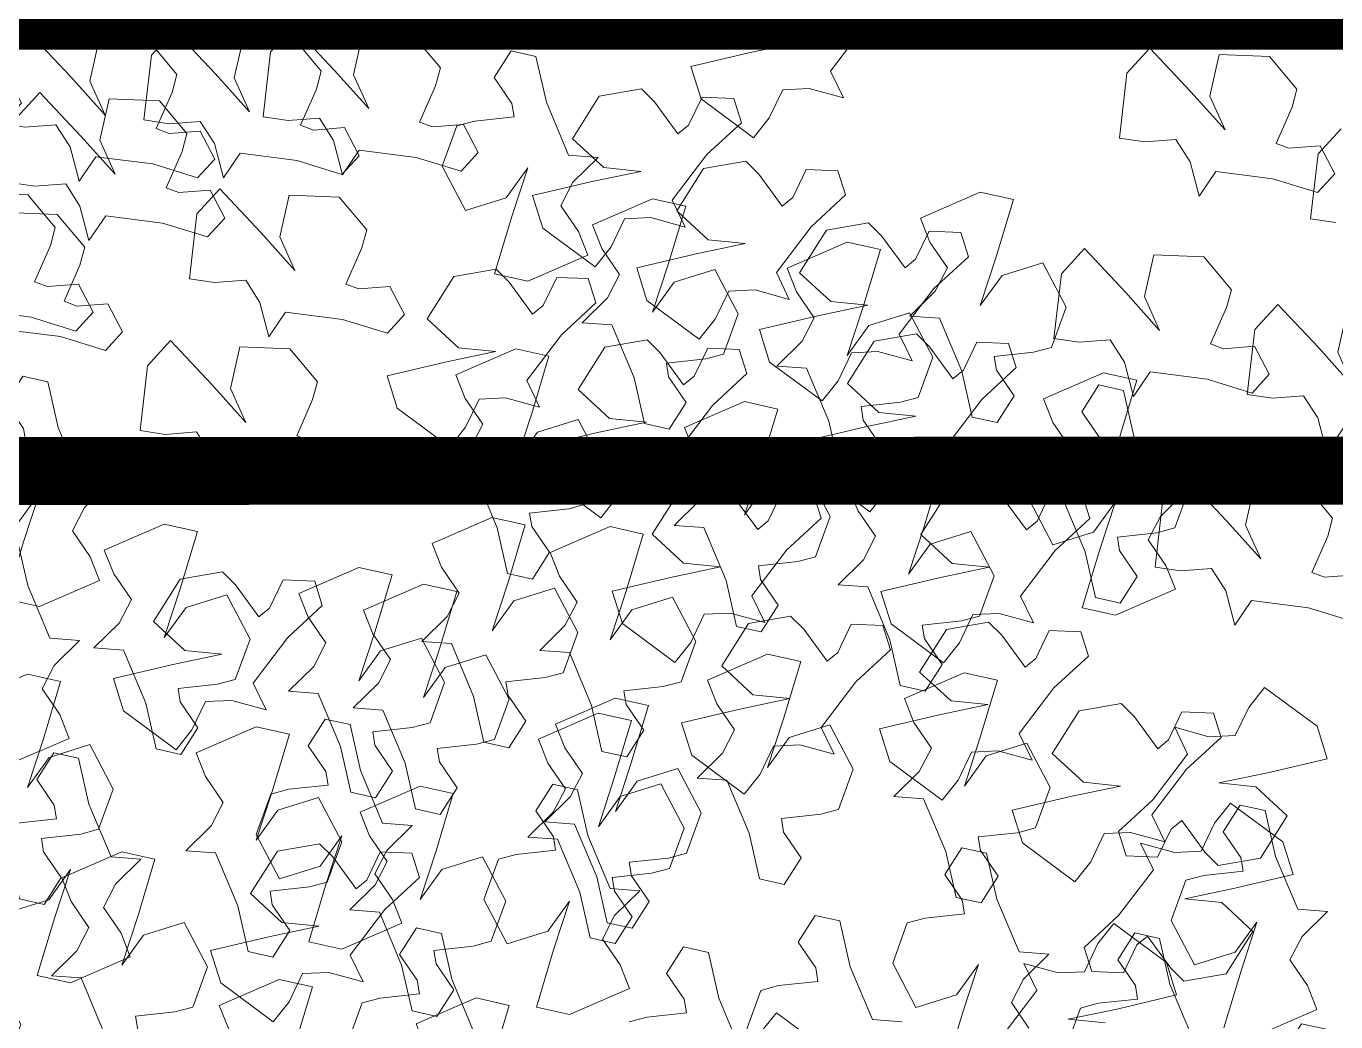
# Model space of a CAD drawing. Header units: metres. Extents: x 113 to 2416, y -346 to 476.
# Drawn here: x 214.303 to 214.882, y -197.714 to -197.274 of the extents above; entities that cross this region are included whole.
import ezdxf

# ---------------------------------------------------------------- set-up
doc = ezdxf.new("R2010")
doc.units = ezdxf.units.M
doc.linetypes.add('0', pattern=[0])
doc.layers.get('0').update_dxf_attribs({"color": 250, "linetype": '0', "lineweight": 20})
for name, color, linetype, lineweight in [('ARBOLES', 86, 'Continuous', 0), ('baños', 140, 'Continuous', 0), ('muros bajitos', 252, 'Continuous', 5)]:
    doc.layers.add(name, color=color, linetype=linetype, lineweight=lineweight)
doc.layers.add('REVESTIMIENTO EXTERIOR', color=7, linetype='Continuous', lineweight=5, true_color=0xffdebd)
doc.styles.get("Standard").update_dxf_attribs({"font": 'arial.ttf', "height": 0.1875})

# ---------------------------------------------------------------- blocks, each defined once
blk = doc.blocks.new('TREES')
at = {"layer": 'ARBOLES', "color": 252, "true_color": 0x8da178}
for p, q in [((0.06337, 0.1467), (0.06028, 0.14261)), ((0.07013, 0.14075), (0.06337, 0.1467)), ((0.07386, 0.14674), (0.07304, 0.14037)), ((0.0814, 0.14715), (0.07386, 0.14674)), ((0.08599, 0.14262), (0.0814, 0.14715)), ((0.06028, 0.14261), (0.06008, 0.13278)), ((0.08553, 0.13986), (0.08599, 0.14262)), ((0.07581, 0.13551), (0.07013, 0.14075)), ((0.07304, 0.14037), (0.07581, 0.13551)), ((0.08364, 0.13421), (0.08553, 0.13986)), ((0.04409, 0.13543), (0.04099, 0.13135)), ((0.05085, 0.12948), (0.04409, 0.13543)), ((0.05458, 0.13547), (0.05376, 0.12911)), ((0.06212, 0.13588), (0.05458, 0.13547)), ((0.06671, 0.13135), (0.06212, 0.13588)), ((0.08564, 0.13366), (0.08364, 0.13421)), ((0.09027, 0.13446), (0.08564, 0.13366)), ((0.09286, 0.13046), (0.09027, 0.13446)), ((0.06008, 0.13278), (0.06392, 0.13257)), ((0.06392, 0.13257), (0.06855, 0.13337)), ((0.06855, 0.13337), (0.07099, 0.13024)), ((0.06624, 0.12859), (0.06671, 0.13135)), ((0.07099, 0.13024), (0.07282, 0.12521)), ((0.09055, 0.1274), (0.09286, 0.13046)), ((0.05652, 0.12424), (0.05085, 0.12948)), ((0.05376, 0.12911), (0.05652, 0.12424)), ((0.06436, 0.12294), (0.06624, 0.12859)), ((0.07282, 0.12521), (0.07499, 0.12914)), ((0.07499, 0.12914), (0.08363, 0.12886)), ((0.08363, 0.12886), (0.09055, 0.1274)), ((-0.11306, 0.12498), (-0.10796, 0.12109)), ((-0.09726, 0.11716), (-0.0927, 0.1245)), ((-0.04966, 0.12511), (-0.05276, 0.12102)), ((-0.0429, 0.11916), (-0.04966, 0.12511)), ((-0.03917, 0.12515), (-0.04, 0.11878)), ((-0.03163, 0.12556), (-0.03917, 0.12515)), ((-0.02704, 0.12103), (-0.03163, 0.12556)), ((0.06636, 0.12239), (0.06436, 0.12294)), ((0.07098, 0.12319), (0.06636, 0.12239)), ((0.07358, 0.11919), (0.07098, 0.12319)), ((-0.10236, 0.12105), (-0.10974, 0.11876)), ((-0.10796, 0.12109), (-0.10236, 0.12105)), ((-0.05276, 0.12102), (-0.05296, 0.11119)), ((-0.02751, 0.11827), (-0.02704, 0.12103)), ((0.04079, 0.12152), (0.04463, 0.1213)), ((0.04463, 0.1213), (0.04926, 0.1221)), ((0.04926, 0.1221), (0.0517, 0.11897)), ((-0.10974, 0.11876), (-0.11827, 0.11588)), ((-0.03723, 0.11392), (-0.0429, 0.11916)), ((-0.04, 0.11878), (-0.03723, 0.11392)), ((0.04372, 0.11991), (0.03618, 0.11951)), ((0.04831, 0.11538), (0.04372, 0.11991)), ((0.0517, 0.11897), (0.05354, 0.11394)), ((0.07126, 0.11613), (0.07358, 0.11919)), ((-0.09494, 0.11332), (-0.09726, 0.11716)), ((-0.0294, 0.11262), (-0.02751, 0.11827)), ((0.05354, 0.11394), (0.0557, 0.11787)), ((0.0557, 0.11787), (0.06434, 0.11759)), ((0.06434, 0.11759), (0.07126, 0.11613)), ((-0.11827, 0.11588), (-0.11628, 0.11116)), ((-0.01986, 0.11572), (-0.02296, 0.11163)), ((0.04784, 0.11263), (0.04831, 0.11538)), ((-0.10577, 0.10929), (-0.10414, 0.11369)), ((-0.10414, 0.11369), (-0.10021, 0.11425)), ((-0.10021, 0.11425), (-0.09494, 0.11332)), ((-0.0274, 0.11207), (-0.0294, 0.11262)), ((-0.02277, 0.11287), (-0.0274, 0.11207)), ((-0.02017, 0.10887), (-0.02277, 0.11287)), ((0.04596, 0.10697), (0.04784, 0.11263)), ((-0.12535, 0.11184), (-0.13157, 0.11013)), ((-0.12319, 0.11006), (-0.12535, 0.11184)), ((-0.11614, 0.11146), (-0.11776, 0.10705)), ((-0.11628, 0.11116), (-0.10787, 0.10607)), ((-0.11138, 0.11171), (-0.11614, 0.11146)), ((-0.10989, 0.10817), (-0.11138, 0.11171)), ((-0.05296, 0.11119), (-0.04912, 0.11098)), ((-0.04912, 0.11098), (-0.04449, 0.11178)), ((-0.04449, 0.11178), (-0.04205, 0.10865)), ((-0.02296, 0.11163), (-0.02316, 0.1018)), ((-0.13157, 0.11013), (-0.13498, 0.10339)), ((-0.11924, 0.1056), (-0.12319, 0.11006)), ((-0.10787, 0.10607), (-0.10577, 0.10929)), ((-0.04205, 0.10865), (-0.04022, 0.10362)), ((-0.02249, 0.10581), (-0.02017, 0.10887)), ((-0.11776, 0.10705), (-0.11924, 0.1056)), ((-0.11462, 0.10291), (-0.10989, 0.10817)), ((-0.04022, 0.10362), (-0.03805, 0.10755)), ((-0.03805, 0.10755), (-0.02941, 0.10727)), ((-0.02941, 0.10727), (-0.02249, 0.10581)), ((0.04795, 0.10642), (0.04596, 0.10697)), ((0.05258, 0.10722), (0.04795, 0.10642)), ((0.05518, 0.10322), (0.05258, 0.10722)), ((-0.13498, 0.10339), (-0.12988, 0.0995)), ((-0.11918, 0.09557), (-0.11462, 0.10291)), ((0.05286, 0.10017), (0.05518, 0.10322)), ((-0.11491, 0.10075), (-0.11833, 0.09402)), ((-0.10869, 0.10246), (-0.11491, 0.10075)), ((-0.10654, 0.10068), (-0.10869, 0.10246)), ((-0.10259, 0.09622), (-0.10654, 0.10068)), ((-0.09949, 0.10209), (-0.10111, 0.09768)), ((-0.09473, 0.10233), (-0.09949, 0.10209)), ((-0.09324, 0.0988), (-0.09473, 0.10233)), ((-0.02316, 0.1018), (-0.01932, 0.10159)), ((0.0373, 0.1019), (0.04594, 0.10162)), ((0.04594, 0.10162), (0.05286, 0.10017)), ((-0.12428, 0.09946), (-0.13166, 0.09717)), ((-0.12988, 0.0995), (-0.12428, 0.09946)), ((-0.09796, 0.09354), (-0.09324, 0.0988)), ((-0.13166, 0.09717), (-0.14019, 0.09429)), ((-0.10111, 0.09768), (-0.10259, 0.09622)), ((-0.11686, 0.09173), (-0.11918, 0.09557)), ((-0.08941, 0.09494), (-0.09563, 0.09324)), ((-0.08726, 0.09316), (-0.08941, 0.09494)), ((-0.07545, 0.09481), (-0.08021, 0.09457)), ((-0.07396, 0.09128), (-0.07545, 0.09481)), ((-0.14019, 0.09429), (-0.1382, 0.08957)), ((-0.11833, 0.09402), (-0.11323, 0.09013)), ((-0.10253, 0.08619), (-0.09796, 0.09354)), ((-0.09563, 0.09324), (-0.09905, 0.0865)), ((-0.0833, 0.0887), (-0.08726, 0.09316)), ((-0.08021, 0.09457), (-0.08183, 0.09016)), ((-0.05666, 0.09413), (-0.05976, 0.09004)), ((-0.0499, 0.08818), (-0.05666, 0.09413)), ((-0.04617, 0.09417), (-0.04699, 0.0878)), ((-0.03863, 0.09457), (-0.04617, 0.09417)), ((-0.03404, 0.09004), (-0.03863, 0.09457)), ((0.01256, 0.09318), (0.00946, 0.08909)), ((0.01932, 0.08723), (0.01256, 0.09318)), ((0.02305, 0.09322), (0.02222, 0.08685)), ((0.03059, 0.09363), (0.02305, 0.09322)), ((0.03517, 0.08909), (0.03059, 0.09363)), ((-0.12768, 0.0877), (-0.12606, 0.0921)), ((-0.12606, 0.0921), (-0.12213, 0.09266)), ((-0.12213, 0.09266), (-0.11686, 0.09173)), ((-0.07868, 0.08602), (-0.07396, 0.09128)), ((0.04553, 0.09265), (0.04337, 0.0884)), ((0.04934, 0.09217), (0.04553, 0.09265)), ((0.05154, 0.08545), (0.04934, 0.09217)), ((-0.1382, 0.08957), (-0.12979, 0.08448)), ((-0.10763, 0.09009), (-0.11501, 0.08779)), ((-0.11323, 0.09013), (-0.10763, 0.09009)), ((-0.08183, 0.09016), (-0.0833, 0.0887)), ((-0.05976, 0.09004), (-0.05996, 0.08021)), ((-0.03451, 0.08729), (-0.03404, 0.09004)), ((-0.00885, 0.08893), (-0.01639, 0.08852)), ((-0.00426, 0.0844), (-0.00885, 0.08893)), ((0.00946, 0.08909), (0.00926, 0.07926)), ((0.03471, 0.08634), (0.03517, 0.08909)), ((-0.12979, 0.08448), (-0.12768, 0.0877)), ((-0.11501, 0.08779), (-0.12354, 0.08492)), ((-0.04423, 0.08293), (-0.0499, 0.08818)), ((-0.04699, 0.0878), (-0.04423, 0.08293)), ((-0.03639, 0.08163), (-0.03451, 0.08729)), ((-0.02688, 0.08848), (-0.02998, 0.0844)), ((-0.02012, 0.08253), (-0.02688, 0.08848)), ((-0.01639, 0.08852), (-0.01721, 0.08216)), ((0.02499, 0.08198), (0.01932, 0.08723)), ((0.02222, 0.08685), (0.02499, 0.08198)), ((0.04337, 0.0884), (0.04638, 0.08479)), ((-0.12354, 0.08492), (-0.12155, 0.08019)), ((-0.10021, 0.08235), (-0.10253, 0.08619)), ((-0.09905, 0.0865), (-0.09394, 0.08261)), ((-0.08324, 0.07867), (-0.07868, 0.08602)), ((0.03282, 0.08069), (0.03471, 0.08634)), ((0.05561, 0.07782), (0.05154, 0.08545)), ((-0.10941, 0.08273), (-0.10548, 0.08328)), ((-0.10548, 0.08328), (-0.10021, 0.08235)), ((-0.02998, 0.0844), (-0.03018, 0.07457)), ((-0.00472, 0.08164), (-0.00426, 0.0844)), ((0.04638, 0.08479), (0.0469, 0.08279)), ((-0.15083, 0.08104), (-0.15425, 0.07431)), ((-0.14461, 0.08275), (-0.15083, 0.08104)), ((-0.14246, 0.08097), (-0.14461, 0.08275)), ((-0.13851, 0.07651), (-0.14246, 0.08097)), ((-0.13541, 0.08237), (-0.13703, 0.07796)), ((-0.13065, 0.08262), (-0.13541, 0.08237)), ((-0.12916, 0.07909), (-0.13065, 0.08262)), ((-0.11103, 0.07832), (-0.10941, 0.08273)), ((-0.08835, 0.08257), (-0.09572, 0.08028)), ((-0.09394, 0.08261), (-0.08835, 0.08257)), ((-0.0344, 0.08108), (-0.03639, 0.08163)), ((-0.02977, 0.08188), (-0.0344, 0.08108)), ((-0.02717, 0.07788), (-0.02977, 0.08188)), ((-0.01445, 0.07729), (-0.02012, 0.08253)), ((-0.01721, 0.08216), (-0.01445, 0.07729)), ((-0.00661, 0.07599), (-0.00472, 0.08164)), ((0.03945, 0.08094), (0.03482, 0.08013)), ((0.04106, 0.08159), (0.03844, 0.08062)), ((0.04205, 0.07694), (0.03945, 0.08094)), ((0.0469, 0.08279), (0.04106, 0.08159)), ((-0.13388, 0.07382), (-0.12916, 0.07909)), ((-0.12155, 0.08019), (-0.11314, 0.0751)), ((-0.09572, 0.08028), (-0.10426, 0.0774)), ((-0.08066, 0.07898), (-0.08688, 0.07727)), ((-0.07851, 0.0772), (-0.08066, 0.07898)), ((-0.05996, 0.08021), (-0.05612, 0.08)), ((-0.05612, 0.08), (-0.05149, 0.0808)), ((-0.05149, 0.0808), (-0.04905, 0.07767)), ((0.00926, 0.07926), (0.0131, 0.07905)), ((0.0131, 0.07905), (0.01773, 0.07985)), ((0.01773, 0.07985), (0.02017, 0.07672)), ((0.03482, 0.08013), (0.03282, 0.08069)), ((0.03844, 0.08062), (0.03681, 0.07438)), ((-0.13703, 0.07796), (-0.13851, 0.07651)), ((-0.11314, 0.0751), (-0.11103, 0.07832)), ((-0.10426, 0.0774), (-0.10227, 0.07267)), ((-0.08688, 0.07727), (-0.0903, 0.07054)), ((-0.08093, 0.07484), (-0.08324, 0.07867)), ((-0.07456, 0.07274), (-0.07851, 0.0772)), ((-0.07146, 0.0786), (-0.07308, 0.07419)), ((-0.0667, 0.07885), (-0.07146, 0.0786)), ((-0.06521, 0.07532), (-0.0667, 0.07885)), ((-0.04905, 0.07767), (-0.04722, 0.07264)), ((-0.02949, 0.07483), (-0.02717, 0.07788)), ((0.0601, 0.07791), (0.05561, 0.07782)), ((0.05666, 0.07381), (0.0601, 0.07791)), ((0.11789, 0.07807), (0.10928, 0.07333)), ((0.12298, 0.07743), (0.11789, 0.07807)), ((0.12121, 0.0686), (0.12298, 0.07743)), ((-0.09175, 0.0708), (-0.09013, 0.07521)), ((-0.09013, 0.07521), (-0.0862, 0.07576)), ((-0.0862, 0.07576), (-0.08093, 0.07484)), ((-0.06993, 0.07005), (-0.06521, 0.07532)), ((-0.04722, 0.07264), (-0.04505, 0.07657)), ((-0.04505, 0.07657), (-0.03641, 0.07628)), ((-0.03641, 0.07628), (-0.02949, 0.07483)), ((-0.02634, 0.07435), (-0.02171, 0.07515)), ((-0.02171, 0.07515), (-0.01926, 0.07202)), ((-0.00461, 0.07544), (-0.00661, 0.07599)), ((0.00002, 0.07624), (-0.00461, 0.07544)), ((0.00261, 0.07224), (0.00002, 0.07624)), ((0.02017, 0.07672), (0.022, 0.07169)), ((0.022, 0.07169), (0.02417, 0.07562)), ((0.02417, 0.07562), (0.03281, 0.07534)), ((0.03281, 0.07534), (0.03973, 0.07388)), ((0.03973, 0.07388), (0.04205, 0.07694)), ((0.04686, 0.07052), (0.04969, 0.07535)), ((0.04969, 0.07535), (0.04799, 0.06782)), ((-0.15425, 0.07431), (-0.14915, 0.07041)), ((-0.13844, 0.06648), (-0.13388, 0.07382)), ((-0.12096, 0.07428), (-0.12718, 0.07257)), ((-0.11881, 0.0725), (-0.12096, 0.07428)), ((-0.11176, 0.0739), (-0.11338, 0.0695)), ((-0.107, 0.07415), (-0.11176, 0.0739)), ((-0.10551, 0.07062), (-0.107, 0.07415)), ((-0.07308, 0.07419), (-0.07456, 0.07274)), ((-0.0526, 0.07388), (-0.05477, 0.06963)), ((-0.0488, 0.0734), (-0.0526, 0.07388)), ((-0.0466, 0.06668), (-0.0488, 0.0734)), ((-0.03018, 0.07457), (-0.02634, 0.07435)), ((0.03681, 0.07438), (0.04093, 0.06805)), ((0.05517, 0.07013), (0.05666, 0.07381)), ((0.10928, 0.07333), (0.11102, 0.06989)), ((-0.12718, 0.07257), (-0.1306, 0.06584)), ((-0.11486, 0.06804), (-0.11881, 0.0725)), ((-0.10227, 0.07267), (-0.09385, 0.06758)), ((-0.01926, 0.07202), (-0.01743, 0.06699)), ((0.00029, 0.06918), (0.00261, 0.07224)), ((0.06883, 0.07244), (0.06021, 0.0677)), ((0.07391, 0.0718), (0.06883, 0.07244)), ((0.07214, 0.06297), (0.07391, 0.0718)), ((-0.14355, 0.07037), (-0.15093, 0.06808)), ((-0.14915, 0.07041), (-0.14355, 0.07037)), ((-0.11338, 0.0695), (-0.11486, 0.06804)), ((-0.11023, 0.06535), (-0.10551, 0.07062)), ((-0.09385, 0.06758), (-0.09175, 0.0708)), ((-0.0903, 0.07054), (-0.0852, 0.06664)), ((-0.07449, 0.06271), (-0.06993, 0.07005)), ((-0.05477, 0.06963), (-0.05176, 0.06602)), ((-0.01743, 0.06699), (-0.01527, 0.07092)), ((-0.01527, 0.07092), (-0.00663, 0.07064)), ((-0.00663, 0.07064), (0.00029, 0.06918)), ((0.04093, 0.06805), (0.04686, 0.07052)), ((0.05818, 0.06652), (0.05517, 0.07013)), ((0.11102, 0.06989), (0.11402, 0.06628)), ((-0.15093, 0.06808), (-0.15946, 0.0652)), ((0.00379, 0.06784), (0.00069, 0.06375)), ((0.01055, 0.06189), (0.00379, 0.06784)), ((0.01428, 0.06788), (0.01346, 0.06151)), ((0.02182, 0.06829), (0.01428, 0.06788)), ((0.02641, 0.06375), (0.02182, 0.06829)), ((0.04799, 0.06782), (0.04621, 0.05899)), ((0.06021, 0.0677), (0.06195, 0.06427)), ((0.09863, 0.06869), (0.09001, 0.06395)), ((0.10372, 0.06805), (0.09863, 0.06869)), ((0.10194, 0.05922), (0.10372, 0.06805)), ((0.1195, 0.06106), (0.12121, 0.0686)), ((0.12826, 0.06836), (0.12234, 0.06589)), ((0.13238, 0.06204), (0.12826, 0.06836)), ((-0.15946, 0.0652), (-0.15747, 0.06048)), ((-0.13613, 0.06264), (-0.13844, 0.06648)), ((-0.1306, 0.06584), (-0.1255, 0.06194)), ((-0.1148, 0.05801), (-0.11023, 0.06535)), ((-0.0796, 0.0666), (-0.08697, 0.06431)), ((-0.0852, 0.06664), (-0.0796, 0.0666)), ((-0.05176, 0.06602), (-0.05124, 0.06402)), ((-0.04252, 0.05906), (-0.0466, 0.06668)), ((0.05991, 0.06309), (0.05818, 0.06652)), ((0.11402, 0.06628), (0.11254, 0.0626)), ((0.12234, 0.06589), (0.1195, 0.06106)), ((-0.14533, 0.06302), (-0.1414, 0.06357)), ((-0.1414, 0.06357), (-0.13613, 0.06264)), ((-0.08697, 0.06431), (-0.09551, 0.06143)), ((-0.05124, 0.06402), (-0.05708, 0.06282)), ((0.00069, 0.06375), (0.00049, 0.05392)), ((0.02594, 0.061), (0.02641, 0.06375)), ((0.06195, 0.06427), (0.06496, 0.06066)), ((0.09001, 0.06395), (0.09175, 0.06052)), ((-0.14695, 0.05861), (-0.14533, 0.06302)), ((-0.1199, 0.0619), (-0.12728, 0.05961)), ((-0.1255, 0.06194), (-0.1199, 0.0619)), ((-0.09551, 0.06143), (-0.09352, 0.05671)), ((-0.07218, 0.05887), (-0.07449, 0.06271)), ((-0.0597, 0.06185), (-0.06133, 0.05561)), ((-0.05708, 0.06282), (-0.0597, 0.06185)), ((-0.03826, 0.06127), (-0.04136, 0.05718)), ((-0.0315, 0.05532), (-0.03826, 0.06127)), ((-0.02777, 0.06131), (-0.02859, 0.05494)), ((-0.02023, 0.06172), (-0.02777, 0.06131)), ((-0.01564, 0.05718), (-0.02023, 0.06172)), ((0.01622, 0.05665), (0.01055, 0.06189)), ((0.01346, 0.06151), (0.01622, 0.05665)), ((0.0513, 0.05835), (0.05991, 0.06309)), ((0.07044, 0.05544), (0.07214, 0.06297)), ((0.07919, 0.06274), (0.07327, 0.06027)), ((0.08332, 0.05641), (0.07919, 0.06274)), ((0.11254, 0.0626), (0.1091, 0.0585)), ((0.13075, 0.0558), (0.13238, 0.06204)), ((-0.15747, 0.06048), (-0.14906, 0.05539)), ((-0.12728, 0.05961), (-0.13581, 0.05674)), ((-0.083, 0.05484), (-0.08138, 0.05925)), ((-0.08138, 0.05925), (-0.07745, 0.0598)), ((-0.07745, 0.0598), (-0.07218, 0.05887)), ((0.02406, 0.05535), (0.02594, 0.061)), ((0.06496, 0.06066), (0.06347, 0.05698)), ((0.07327, 0.06027), (0.07044, 0.05544)), ((0.09175, 0.06052), (0.09476, 0.05691)), ((0.10024, 0.05169), (0.10194, 0.05922)), ((-0.14906, 0.05539), (-0.14695, 0.05861)), ((-0.11248, 0.05417), (-0.1148, 0.05801)), ((-0.06751, 0.05739), (-0.07373, 0.05568)), ((-0.06536, 0.05561), (-0.06751, 0.05739)), ((-0.05355, 0.05726), (-0.05831, 0.05701)), ((-0.05206, 0.05373), (-0.05355, 0.05726)), ((-0.03804, 0.05914), (-0.04252, 0.05906)), ((-0.04148, 0.05504), (-0.03804, 0.05914)), ((0.04621, 0.05899), (0.0513, 0.05835)), ((0.109, 0.05899), (0.10307, 0.05652)), ((0.11312, 0.05266), (0.109, 0.05899)), ((0.1091, 0.0585), (0.11358, 0.05859)), ((0.11358, 0.05859), (0.11766, 0.05097)), ((-0.13581, 0.05674), (-0.13382, 0.05201)), ((-0.09352, 0.05671), (-0.08511, 0.05162)), ((-0.07373, 0.05568), (-0.07715, 0.04895)), ((-0.0614, 0.05115), (-0.06536, 0.05561)), ((-0.06133, 0.05561), (-0.0572, 0.04928)), ((-0.05831, 0.05701), (-0.05993, 0.0526)), ((-0.05128, 0.05175), (-0.04845, 0.05658)), ((-0.04845, 0.05658), (-0.05015, 0.04905)), ((-0.04136, 0.05718), (-0.04156, 0.04735)), ((-0.02583, 0.05007), (-0.0315, 0.05532)), ((-0.01611, 0.05443), (-0.01564, 0.05718)), ((0.02605, 0.0548), (0.02406, 0.05535)), ((0.03068, 0.0556), (0.02605, 0.0548)), ((0.03328, 0.0516), (0.03068, 0.0556)), ((0.06347, 0.05698), (0.06003, 0.05288)), ((0.08168, 0.05017), (0.08332, 0.05641)), ((0.09476, 0.05691), (0.09327, 0.05323)), ((0.10307, 0.05652), (0.10024, 0.05169)), ((0.12814, 0.05482), (0.13075, 0.0558)), ((-0.1233, 0.05014), (-0.12168, 0.05455)), ((-0.12168, 0.05455), (-0.11775, 0.0551)), ((-0.11775, 0.0551), (-0.11248, 0.05417)), ((-0.10781, 0.05364), (-0.11403, 0.05193)), ((-0.10566, 0.05186), (-0.10781, 0.05364)), ((-0.09385, 0.05351), (-0.09861, 0.05326)), ((-0.09236, 0.04998), (-0.09385, 0.05351)), ((-0.08511, 0.05162), (-0.083, 0.05484)), ((-0.05678, 0.04846), (-0.05206, 0.05373)), ((-0.04297, 0.05136), (-0.04148, 0.05504)), ((-0.02859, 0.05494), (-0.02583, 0.05007)), ((-0.01799, 0.04878), (-0.01611, 0.05443)), ((0.00049, 0.05392), (0.00433, 0.05371)), ((0.00433, 0.05371), (0.00896, 0.05451)), ((0.00896, 0.05451), (0.0114, 0.05138)), ((0.1223, 0.05363), (0.12814, 0.05482)), ((0.12282, 0.05162), (0.1223, 0.05363)), ((-0.13382, 0.05201), (-0.12541, 0.04692)), ((-0.11403, 0.05193), (-0.11745, 0.0452)), ((-0.1017, 0.0474), (-0.10566, 0.05186)), ((-0.09861, 0.05326), (-0.10023, 0.04885)), ((-0.05993, 0.0526), (-0.0614, 0.05115)), ((-0.0572, 0.04928), (-0.05128, 0.05175)), ((-0.03996, 0.04775), (-0.04297, 0.05136)), ((0.0114, 0.05138), (0.01324, 0.04635)), ((0.03096, 0.04854), (0.03328, 0.0516)), ((0.06003, 0.05288), (0.06451, 0.05297)), ((0.06451, 0.05297), (0.06859, 0.04534)), ((0.09327, 0.05323), (0.08983, 0.04913)), ((0.11149, 0.04642), (0.11312, 0.05266)), ((0.12583, 0.04801), (0.12282, 0.05162)), ((0.13893, 0.05273), (0.13031, 0.04799)), ((0.14402, 0.05209), (0.13893, 0.05273)), ((0.14224, 0.04326), (0.14402, 0.05209)), ((-0.12541, 0.04692), (-0.1233, 0.05014)), ((-0.09708, 0.04471), (-0.09236, 0.04998)), ((0.01324, 0.04635), (0.0154, 0.05028)), ((0.0154, 0.05028), (0.02404, 0.05)), ((0.02404, 0.05), (0.03096, 0.04854)), ((0.07907, 0.0492), (0.08168, 0.05017)), ((0.11766, 0.05097), (0.11986, 0.04424)), ((-0.10023, 0.04885), (-0.1017, 0.0474)), ((-0.07715, 0.04895), (-0.07204, 0.04505)), ((-0.06134, 0.04112), (-0.05678, 0.04846)), ((-0.05015, 0.04905), (-0.05193, 0.04022)), ((-0.04156, 0.04735), (-0.03772, 0.04714)), ((-0.03822, 0.04432), (-0.03996, 0.04775)), ((-0.03772, 0.04714), (-0.03309, 0.04794)), ((-0.03309, 0.04794), (-0.03065, 0.04481)), ((-0.016, 0.04822), (-0.01799, 0.04878)), ((-0.01137, 0.04902), (-0.016, 0.04822)), ((-0.00877, 0.04502), (-0.01137, 0.04902)), ((0.05043, 0.04803), (0.04181, 0.04329)), ((0.05551, 0.04739), (0.05043, 0.04803)), ((0.05374, 0.03856), (0.05551, 0.04739)), ((0.07323, 0.048), (0.07907, 0.0492)), ((0.07375, 0.046), (0.07323, 0.048)), ((0.08983, 0.04913), (0.09431, 0.04922)), ((0.09431, 0.04922), (0.09839, 0.04159)), ((0.12366, 0.04377), (0.12583, 0.04801)), ((0.13031, 0.04799), (0.13205, 0.04455)), ((0.07676, 0.04239), (0.07375, 0.046)), ((0.10303, 0.04425), (0.10887, 0.04545)), ((0.10887, 0.04545), (0.11149, 0.04642)), ((-0.11745, 0.0452), (-0.11235, 0.0413)), ((-0.10164, 0.03737), (-0.09708, 0.04471)), ((-0.06645, 0.04501), (-0.07382, 0.04272)), ((-0.07204, 0.04505), (-0.06645, 0.04501)), ((-0.04684, 0.03958), (-0.03822, 0.04432)), ((-0.03065, 0.04481), (-0.02881, 0.03978)), ((-0.02881, 0.03978), (-0.02665, 0.04371)), ((-0.02665, 0.04371), (-0.01801, 0.04343)), ((-0.01801, 0.04343), (-0.01109, 0.04197)), ((-0.01109, 0.04197), (-0.00877, 0.04502)), ((-0.00146, 0.04438), (-0.00456, 0.04029)), ((0.0053, 0.03842), (-0.00146, 0.04438)), ((0.00903, 0.04442), (0.00821, 0.03805)), ((0.01657, 0.04482), (0.00903, 0.04442)), ((0.02116, 0.04029), (0.01657, 0.04482)), ((0.06859, 0.04534), (0.07079, 0.03862)), ((0.10355, 0.04225), (0.10303, 0.04425)), ((0.11986, 0.04424), (0.12366, 0.04377)), ((0.13205, 0.04455), (0.13506, 0.04094)), ((-0.07382, 0.04272), (-0.08236, 0.03984)), ((0.04181, 0.04329), (0.04355, 0.03986)), ((0.07459, 0.03814), (0.07676, 0.04239)), ((0.08548, 0.04333), (0.07686, 0.03859)), ((0.09057, 0.04269), (0.08548, 0.04333)), ((0.08879, 0.03386), (0.09057, 0.04269)), ((0.09839, 0.04159), (0.10059, 0.03487)), ((0.10656, 0.03864), (0.10355, 0.04225)), ((0.14054, 0.03572), (0.14224, 0.04326)), ((0.1493, 0.04302), (0.14337, 0.04055)), ((0.15342, 0.0367), (0.1493, 0.04302)), ((-0.10675, 0.04126), (-0.11412, 0.03897)), ((-0.11235, 0.0413), (-0.10675, 0.04126)), ((-0.08236, 0.03984), (-0.08037, 0.03512)), ((-0.05903, 0.03728), (-0.06134, 0.04112)), ((-0.05193, 0.04022), (-0.04684, 0.03958)), ((-0.00456, 0.04029), (-0.00476, 0.03046)), ((0.02069, 0.03754), (0.02116, 0.04029)), ((0.04355, 0.03986), (0.04656, 0.03625)), ((0.13506, 0.04094), (0.13357, 0.03726)), ((0.14337, 0.04055), (0.14054, 0.03572)), ((-0.11412, 0.03897), (-0.12266, 0.03609)), ((-0.06985, 0.03325), (-0.06823, 0.03766)), ((-0.06823, 0.03766), (-0.0643, 0.03821)), ((-0.0643, 0.03821), (-0.05903, 0.03728)), ((0.01097, 0.03318), (0.0053, 0.03842)), ((0.00821, 0.03805), (0.01097, 0.03318)), ((0.01881, 0.03188), (0.02069, 0.03754)), ((0.05203, 0.03103), (0.05374, 0.03856)), ((0.06079, 0.03833), (0.05487, 0.03585)), ((0.06491, 0.032), (0.06079, 0.03833)), ((0.07079, 0.03862), (0.07459, 0.03814)), ((0.07686, 0.03859), (0.0786, 0.03516)), ((0.10439, 0.03439), (0.10656, 0.03864)), ((-0.12266, 0.03609), (-0.12067, 0.03137)), ((-0.09933, 0.03353), (-0.10164, 0.03737)), ((-0.06576, 0.03674), (-0.07198, 0.03504)), ((-0.06361, 0.03497), (-0.06576, 0.03674)), ((-0.05656, 0.03637), (-0.05818, 0.03196)), ((-0.0518, 0.03662), (-0.05656, 0.03637)), ((-0.05031, 0.03308), (-0.0518, 0.03662)), ((0.04656, 0.03625), (0.04507, 0.03257)), ((0.05487, 0.03585), (0.05203, 0.03103)), ((0.1109, 0.03676), (0.10228, 0.03202)), ((0.11598, 0.03612), (0.1109, 0.03676)), ((0.11421, 0.02729), (0.11598, 0.03612)), ((0.13357, 0.03726), (0.13013, 0.03316)), ((0.15179, 0.03046), (0.15342, 0.0367)), ((-0.11015, 0.0295), (-0.10853, 0.03391)), ((-0.10853, 0.03391), (-0.1046, 0.03446)), ((-0.1046, 0.03446), (-0.09933, 0.03353)), ((-0.09554, 0.03487), (-0.10176, 0.03316)), ((-0.09339, 0.03309), (-0.09554, 0.03487)), ((-0.08634, 0.03449), (-0.08796, 0.03009)), ((-0.08158, 0.03474), (-0.08634, 0.03449)), ((-0.08009, 0.03121), (-0.08158, 0.03474)), ((-0.08037, 0.03512), (-0.07195, 0.03003)), ((-0.07198, 0.03504), (-0.0754, 0.0283)), ((-0.05965, 0.03051), (-0.06361, 0.03497)), ((0.0786, 0.03516), (0.08161, 0.03155)), ((0.08709, 0.02633), (0.08879, 0.03386)), ((0.09584, 0.03363), (0.08992, 0.03116)), ((0.09997, 0.0273), (0.09584, 0.03363)), ((0.10059, 0.03487), (0.10439, 0.03439)), ((-0.10176, 0.03316), (-0.10518, 0.02643)), ((-0.08944, 0.02863), (-0.09339, 0.03309)), ((-0.07195, 0.03003), (-0.06985, 0.03325)), ((-0.05818, 0.03196), (-0.05965, 0.03051)), ((-0.05503, 0.02782), (-0.05031, 0.03308)), ((0.02081, 0.03133), (0.01881, 0.03188)), ((0.02543, 0.03213), (0.02081, 0.03133)), ((0.02803, 0.02813), (0.02543, 0.03213)), ((0.04507, 0.03257), (0.04163, 0.02847)), ((0.06328, 0.02576), (0.06491, 0.032)), ((0.10228, 0.03202), (0.10402, 0.02859)), ((0.13013, 0.03316), (0.13461, 0.03325)), ((0.13461, 0.03325), (0.13869, 0.02563)), ((-0.12067, 0.03137), (-0.11226, 0.02628)), ((-0.08796, 0.03009), (-0.08944, 0.02863)), ((-0.08481, 0.02594), (-0.08009, 0.03121)), ((-0.00476, 0.03046), (-0.00092, 0.03025)), ((-0.00092, 0.03025), (0.00371, 0.03105)), ((0.00371, 0.03105), (0.00615, 0.02792)), ((0.08161, 0.03155), (0.08012, 0.02787)), ((0.08992, 0.03116), (0.08709, 0.02633)), ((0.14917, 0.02948), (0.15179, 0.03046)), ((-0.11226, 0.02628), (-0.11015, 0.0295)), ((-0.0754, 0.0283), (-0.07029, 0.02441)), ((-0.05959, 0.02047), (-0.05503, 0.02782)), ((0.00615, 0.02792), (0.00799, 0.02289)), ((0.02571, 0.02508), (0.02803, 0.02813)), ((0.04163, 0.02847), (0.04611, 0.02855)), ((0.04611, 0.02855), (0.05019, 0.02093)), ((0.08012, 0.02787), (0.07668, 0.02377)), ((0.10402, 0.02859), (0.10703, 0.02498)), ((0.14333, 0.02829), (0.14917, 0.02948)), ((0.14385, 0.02628), (0.14333, 0.02829)), ((-0.10518, 0.02643), (-0.10008, 0.02253)), ((-0.08938, 0.0186), (-0.08481, 0.02594)), ((-0.04473, 0.0264), (-0.05095, 0.0247)), ((-0.04257, 0.02462), (-0.04473, 0.0264)), ((-0.03552, 0.02603), (-0.03714, 0.02162)), ((-0.03076, 0.02627), (-0.03552, 0.02603)), ((-0.02927, 0.02274), (-0.03076, 0.02627)), ((0.00799, 0.02289), (0.01015, 0.02681)), ((0.01015, 0.02681), (0.01879, 0.02653)), ((0.01879, 0.02653), (0.02571, 0.02508)), ((0.06067, 0.02478), (0.06328, 0.02576)), ((0.09833, 0.02106), (0.09997, 0.0273)), ((0.1125, 0.01976), (0.11421, 0.02729)), ((0.12126, 0.02706), (0.11534, 0.02459)), ((0.12538, 0.02073), (0.12126, 0.02706)), ((0.14686, 0.02267), (0.14385, 0.02628)), ((-0.0647, 0.02437), (-0.07207, 0.02208)), ((-0.07029, 0.02441), (-0.0647, 0.02437)), ((-0.05095, 0.0247), (-0.05436, 0.01796)), ((-0.03862, 0.02016), (-0.04257, 0.02462)), ((0.05483, 0.02359), (0.06067, 0.02478)), ((0.07668, 0.02377), (0.08116, 0.02386)), ((0.08116, 0.02386), (0.08524, 0.01623)), ((0.10703, 0.02498), (0.10554, 0.0213)), ((0.11534, 0.02459), (0.1125, 0.01976)), ((0.13869, 0.02563), (0.14089, 0.0189)), ((-0.09448, 0.0225), (-0.10186, 0.0202)), ((-0.10008, 0.02253), (-0.09448, 0.0225)), ((-0.07207, 0.02208), (-0.08061, 0.0192)), ((-0.03399, 0.01748), (-0.02927, 0.02274)), ((0.05535, 0.02159), (0.05483, 0.02359)), ((0.06708, 0.02269), (0.05846, 0.01795)), ((0.07217, 0.02205), (0.06708, 0.02269)), ((0.07039, 0.01322), (0.07217, 0.02205)), ((0.14469, 0.01843), (0.14686, 0.02267)), ((-0.10186, 0.0202), (-0.11039, 0.01733)), ((-0.05728, 0.01664), (-0.05959, 0.02047)), ((-0.03714, 0.02162), (-0.03862, 0.02016)), ((0.05019, 0.02093), (0.05239, 0.01421)), ((0.05836, 0.01798), (0.05535, 0.02159)), ((0.08988, 0.01889), (0.09572, 0.02009)), ((0.09572, 0.02009), (0.09833, 0.02106)), ((0.10554, 0.0213), (0.1021, 0.0172)), ((0.12375, 0.01449), (0.12538, 0.02073)), ((-0.08706, 0.01476), (-0.08938, 0.0186)), ((-0.08061, 0.0192), (-0.07862, 0.01447)), ((-0.05436, 0.01796), (-0.04926, 0.01407)), ((0.05619, 0.01373), (0.05836, 0.01798)), ((0.05846, 0.01795), (0.0602, 0.01452)), ((0.0904, 0.01689), (0.08988, 0.01889)), ((0.14089, 0.0189), (0.14469, 0.01843)), ((-0.11039, 0.01733), (-0.1084, 0.0126)), ((-0.0681, 0.01261), (-0.06648, 0.01701)), ((-0.06648, 0.01701), (-0.06255, 0.01757)), ((-0.06255, 0.01757), (-0.05728, 0.01664)), ((-0.03856, 0.01013), (-0.03399, 0.01748)), ((0.08524, 0.01623), (0.08744, 0.00951)), ((0.09341, 0.01328), (0.0904, 0.01689)), ((0.1021, 0.0172), (0.10658, 0.01729)), ((0.10658, 0.01729), (0.11066, 0.00966)), ((-0.09788, 0.01073), (-0.09626, 0.01514)), ((-0.09626, 0.01514), (-0.09233, 0.01569)), ((-0.09233, 0.01569), (-0.08706, 0.01476)), ((-0.07862, 0.01447), (-0.07021, 0.00938)), ((-0.04366, 0.01403), (-0.05104, 0.01174)), ((-0.04926, 0.01407), (-0.04366, 0.01403)), ((0.05239, 0.01421), (0.05619, 0.01373)), ((0.0602, 0.01452), (0.06321, 0.01091)), ((0.12114, 0.01352), (0.12375, 0.01449)), ((-0.16389, 0.01286), (-0.16606, 0.00861)), ((-0.16009, 0.01238), (-0.16389, 0.01286)), ((-0.15789, 0.00566), (-0.16009, 0.01238)), ((-0.1084, 0.0126), (-0.09999, 0.00751)), ((-0.07021, 0.00938), (-0.0681, 0.01261)), ((-0.02543, 0.01286), (-0.0276, 0.00861)), ((-0.02163, 0.01238), (-0.02543, 0.01286)), ((-0.01943, 0.00566), (-0.02163, 0.01238)), ((0.06869, 0.00569), (0.07039, 0.01322)), ((0.07744, 0.01299), (0.07152, 0.01052)), ((0.08157, 0.00666), (0.07744, 0.01299)), ((0.09124, 0.00903), (0.09341, 0.01328)), ((0.1153, 0.01232), (0.12114, 0.01352)), ((0.11582, 0.01032), (0.1153, 0.01232)), ((-0.09999, 0.00751), (-0.09788, 0.01073)), ((-0.05104, 0.01174), (-0.05957, 0.00886)), ((-0.03624, 0.0063), (-0.03856, 0.01013)), ((0.00959, 0.01046), (0.00337, 0.00875)), ((0.01174, 0.00868), (0.00959, 0.01046)), ((0.0188, 0.01008), (0.01717, 0.00567)), ((0.02356, 0.01033), (0.0188, 0.01008)), ((0.02504, 0.0068), (0.02356, 0.01033)), ((0.03991, 0.01142), (0.03129, 0.00668)), ((0.045, 0.01078), (0.03991, 0.01142)), ((0.04322, 0.00195), (0.045, 0.01078)), ((0.06321, 0.01091), (0.06172, 0.00723)), ((0.07152, 0.01052), (0.06869, 0.00569)), ((0.11883, 0.00671), (0.11582, 0.01032)), ((-0.16606, 0.00861), (-0.16305, 0.005)), ((-0.05957, 0.00886), (-0.05758, 0.00413)), ((-0.0276, 0.00861), (-0.02459, 0.005)), ((0.00337, 0.00875), (-0.00005, 0.00202)), ((0.0157, 0.00422), (0.01174, 0.00868)), ((0.08744, 0.00951), (0.09124, 0.00903)), ((0.11066, 0.00966), (0.11286, 0.00294)), ((-0.12884, 0.00629), (-0.13101, 0.00204)), ((-0.12504, 0.00581), (-0.12884, 0.00629)), ((-0.04706, 0.00226), (-0.04544, 0.00667)), ((-0.04544, 0.00667), (-0.04151, 0.00722)), ((-0.04151, 0.00722), (-0.03624, 0.0063)), ((0.02032, 0.00153), (0.02504, 0.0068)), ((0.03129, 0.00668), (0.03303, 0.00325)), ((0.06172, 0.00723), (0.05828, 0.00313)), ((0.07993, 0.00042), (0.08157, 0.00666)), ((0.11666, 0.00246), (0.11883, 0.00671)), ((0.16753, 0.00781), (0.16542, 0.00459)), ((0.17594, 0.00272), (0.16753, 0.00781)), ((-0.16305, 0.005), (-0.16253, 0.003)), ((-0.15381, -0.00196), (-0.15789, 0.00566)), ((-0.12284, -0.00091), (-0.12504, 0.00581)), ((-0.05758, 0.00413), (-0.04917, -0.00096)), ((-0.02459, 0.005), (-0.02407, 0.003)), ((-0.01535, -0.00196), (-0.01943, 0.00566)), ((0.01717, 0.00567), (0.0157, 0.00422)), ((0.09249, 0.00578), (0.08388, 0.00104)), ((0.09758, 0.00514), (0.09249, 0.00578)), ((0.09581, -0.00369), (0.09758, 0.00514)), ((0.12228, 0.00578), (0.11366, 0.00104)), ((0.12737, 0.00514), (0.12228, 0.00578)), ((0.12559, -0.00369), (0.12737, 0.00514)), ((0.16542, 0.00459), (0.1638, 0.00018)), ((-0.16253, 0.003), (-0.16837, 0.0018)), ((-0.13101, 0.00204), (-0.128, -0.00157)), ((-0.06662, 0.00254), (-0.06879, -0.00171)), ((-0.06282, 0.00206), (-0.06662, 0.00254)), ((-0.06062, -0.00466), (-0.06282, 0.00206)), ((-0.04917, -0.00096), (-0.04706, 0.00226)), ((-0.02407, 0.003), (-0.02991, 0.0018)), ((-0.00005, 0.00202), (0.00506, -0.00188)), ((0.03303, 0.00325), (0.03604, -0.00036)), ((0.05828, 0.00313), (0.06276, 0.00321)), ((0.06276, 0.00321), (0.06684, -0.00441)), ((0.11286, 0.00294), (0.11666, 0.00246)), ((0.17793, -0.00201), (0.17594, 0.00272)), ((-0.17098, 0.00083), (-0.17261, -0.00541)), ((-0.16837, 0.0018), (-0.17098, 0.00083)), ((-0.03253, 0.00083), (-0.03416, -0.00541)), ((-0.02991, 0.0018), (-0.03253, 0.00083)), ((0.01576, -0.00581), (0.02032, 0.00153)), ((0.04152, -0.00558), (0.04322, 0.00195)), ((0.05027, 0.00172), (0.04435, -0.00075)), ((0.0544, -0.00461), (0.05027, 0.00172)), ((0.07732, -0.00055), (0.07993, 0.00042)), ((0.08388, 0.00104), (0.08562, -0.0024)), ((0.11366, 0.00104), (0.1154, -0.0024)), ((0.1546, 0.00056), (0.15691, -0.00328)), ((0.15987, -0.00037), (0.1546, 0.00056)), ((0.1638, 0.00018), (0.15987, -0.00037)), ((-0.14933, -0.00188), (-0.15381, -0.00196)), ((-0.15277, -0.00598), (-0.14933, -0.00188)), ((-0.128, -0.00157), (-0.12748, -0.00357)), ((-0.11876, -0.00854), (-0.12284, -0.00091)), ((-0.06879, -0.00171), (-0.06578, -0.00532)), ((-0.01087, -0.00188), (-0.01535, -0.00196)), ((-0.01431, -0.00598), (-0.01087, -0.00188)), ((0.01066, -0.00192), (0.00328, -0.00421)), ((0.00506, -0.00188), (0.01066, -0.00192)), ((0.03604, -0.00036), (0.03455, -0.00404)), ((0.04435, -0.00075), (0.04152, -0.00558)), ((0.07148, -0.00175), (0.07732, -0.00055)), ((0.072, -0.00375), (0.07148, -0.00175)), ((-0.12748, -0.00357), (-0.13332, -0.00477)), ((0.07501, -0.00736), (0.072, -0.00375)), ((0.08562, -0.0024), (0.08862, -0.00601)), ((0.0941, -0.01123), (0.09581, -0.00369)), ((0.10286, -0.00393), (0.09694, -0.0064)), ((0.10698, -0.01025), (0.10286, -0.00393)), ((0.1154, -0.0024), (0.11841, -0.00601)), ((0.12389, -0.01123), (0.12559, -0.00369)), ((0.13264, -0.00393), (0.12672, -0.0064)), ((0.13677, -0.01025), (0.13264, -0.00393)), ((0.15691, -0.00328), (0.15235, -0.01062)), ((0.16939, -0.00488), (0.17793, -0.00201)), ((-0.17261, -0.00541), (-0.16849, -0.01174)), ((-0.16257, -0.00927), (-0.15973, -0.00444)), ((-0.15973, -0.00444), (-0.16144, -0.01197)), ((-0.13593, -0.00574), (-0.13756, -0.01198)), ((-0.13332, -0.00477), (-0.13593, -0.00574)), ((-0.06578, -0.00532), (-0.06526, -0.00732)), ((-0.05654, -0.01229), (-0.06062, -0.00466)), ((-0.03416, -0.00541), (-0.03004, -0.01174)), ((-0.02411, -0.00927), (-0.02128, -0.00444)), ((-0.02128, -0.00444), (-0.02298, -0.01197)), ((0.00328, -0.00421), (-0.00526, -0.00709)), ((0.01808, -0.00965), (0.01576, -0.00581)), ((0.03455, -0.00404), (0.03111, -0.00814)), ((0.05277, -0.01085), (0.0544, -0.00461)), ((0.06796, -0.00547), (0.05935, -0.01021)), ((0.06684, -0.00441), (0.06904, -0.01113)), ((0.07305, -0.00611), (0.06796, -0.00547)), ((0.16202, -0.00717), (0.16939, -0.00488)), ((-0.15426, -0.00966), (-0.15277, -0.00598)), ((-0.06526, -0.00732), (-0.0711, -0.00852)), ((-0.03945, -0.0078), (-0.04162, -0.01205)), ((-0.03565, -0.00828), (-0.03945, -0.0078)), ((-0.0158, -0.00966), (-0.01431, -0.00598)), ((-0.00526, -0.00709), (-0.00327, -0.01181)), ((0.07127, -0.01494), (0.07305, -0.00611)), ((0.07284, -0.01161), (0.07501, -0.00736)), ((0.08862, -0.00601), (0.08714, -0.00969)), ((0.09694, -0.0064), (0.0941, -0.01123)), ((0.11841, -0.00601), (0.11692, -0.00969)), ((0.12672, -0.0064), (0.12389, -0.01123)), ((0.16762, -0.00721), (0.16202, -0.00717)), ((0.17272, -0.01111), (0.16762, -0.00721)), ((-0.16849, -0.01174), (-0.16257, -0.00927)), ((-0.15125, -0.01327), (-0.15426, -0.00966)), ((-0.11428, -0.00845), (-0.11876, -0.00854)), ((-0.11772, -0.01255), (-0.11428, -0.00845)), ((-0.08765, -0.00968), (-0.08982, -0.01393)), ((-0.08385, -0.01016), (-0.08765, -0.00968)), ((-0.07371, -0.00949), (-0.07534, -0.01573)), ((-0.0711, -0.00852), (-0.07371, -0.00949)), ((-0.03345, -0.015), (-0.03565, -0.00828)), ((-0.03004, -0.01174), (-0.02411, -0.00927)), ((-0.01279, -0.01327), (-0.0158, -0.00966)), ((0.00725, -0.01368), (0.00887, -0.00927)), ((0.00887, -0.00927), (0.0128, -0.00872)), ((0.0128, -0.00872), (0.01808, -0.00965)), ((0.03111, -0.00814), (0.03559, -0.00805)), ((0.03559, -0.00805), (0.03967, -0.01568)), ((0.08714, -0.00969), (0.0837, -0.01379)), ((0.11692, -0.00969), (0.11348, -0.01379)), ((-0.12752, -0.01584), (-0.12468, -0.01101)), ((-0.12468, -0.01101), (-0.12639, -0.01854)), ((-0.08165, -0.01688), (-0.08385, -0.01016)), ((-0.00327, -0.01181), (0.00515, -0.0169)), ((0.04431, -0.01302), (0.05015, -0.01182)), ((0.05015, -0.01182), (0.05277, -0.01085)), ((0.05935, -0.01021), (0.06108, -0.01365)), ((0.06904, -0.01113), (0.07284, -0.01161)), ((0.10535, -0.01649), (0.10698, -0.01025)), ((0.13514, -0.01649), (0.13677, -0.01025)), ((0.15235, -0.01062), (0.14763, -0.01589)), ((0.16403, -0.01003), (0.16192, -0.01325)), ((0.17244, -0.01512), (0.16403, -0.01003)), ((0.1693, -0.01784), (0.17272, -0.01111)), ((-0.16144, -0.01197), (-0.16321, -0.0208)), ((-0.14951, -0.0167), (-0.15125, -0.01327)), ((-0.13756, -0.01198), (-0.13344, -0.01831)), ((-0.1192, -0.01623), (-0.11772, -0.01255)), ((-0.05206, -0.0122), (-0.05654, -0.01229)), ((-0.0555, -0.0163), (-0.05206, -0.0122)), ((-0.04162, -0.01205), (-0.03861, -0.01566)), ((-0.02298, -0.01197), (-0.02476, -0.0208)), ((-0.01106, -0.0167), (-0.01279, -0.01327)), ((0.00515, -0.0169), (0.00725, -0.01368)), ((0.04483, -0.01502), (0.04431, -0.01302)), ((0.06108, -0.01365), (0.06409, -0.01725)), ((0.0837, -0.01379), (0.08818, -0.0137)), ((0.08818, -0.0137), (0.09226, -0.02132)), ((0.11348, -0.01379), (0.11796, -0.0137)), ((0.11796, -0.0137), (0.12204, -0.02132)), ((0.1555, -0.01477), (0.15698, -0.01331)), ((0.15698, -0.01331), (0.16093, -0.01777)), ((0.16192, -0.01325), (0.1603, -0.01766)), ((-0.08982, -0.01393), (-0.08681, -0.01753)), ((-0.07534, -0.01573), (-0.07122, -0.02206)), ((-0.0653, -0.01959), (-0.06246, -0.01476)), ((-0.06246, -0.01476), (-0.06417, -0.02229)), ((-0.03861, -0.01566), (-0.03809, -0.01767)), ((-0.02937, -0.02263), (-0.03345, -0.015)), ((0.03967, -0.01568), (0.04187, -0.0224)), ((0.04784, -0.01863), (0.04483, -0.01502)), ((0.06957, -0.02248), (0.07127, -0.01494)), ((0.07833, -0.01517), (0.0724, -0.01765)), ((0.08245, -0.0215), (0.07833, -0.01517)), ((0.15388, -0.01917), (0.1555, -0.01477)), ((0.17443, -0.01985), (0.17244, -0.01512)), ((-0.15813, -0.02144), (-0.14951, -0.0167)), ((-0.14724, -0.01718), (-0.14941, -0.02142)), ((-0.14344, -0.01766), (-0.14724, -0.01718)), ((-0.14124, -0.02438), (-0.14344, -0.01766)), ((-0.13344, -0.01831), (-0.12752, -0.01584)), ((-0.1162, -0.01984), (-0.1192, -0.01623)), ((-0.10692, -0.01625), (-0.10909, -0.0205)), ((-0.10312, -0.01673), (-0.10692, -0.01625)), ((-0.10092, -0.02345), (-0.10312, -0.01673)), ((-0.08681, -0.01753), (-0.08629, -0.01954)), ((-0.07757, -0.0245), (-0.08165, -0.01688)), ((-0.05698, -0.01998), (-0.0555, -0.0163)), ((-0.03809, -0.01767), (-0.04393, -0.01886)), ((-0.01967, -0.02144), (-0.01106, -0.0167)), ((0.06409, -0.01725), (0.0626, -0.02093)), ((0.0724, -0.01765), (0.06957, -0.02248)), ((0.0969, -0.01866), (0.10274, -0.01747)), ((0.10274, -0.01747), (0.10535, -0.01649)), ((0.12668, -0.01866), (0.13252, -0.01747)), ((0.13252, -0.01747), (0.13514, -0.01649)), ((0.14763, -0.01589), (0.14912, -0.01942)), ((0.1511, -0.01728), (0.15341, -0.02112)), ((0.15637, -0.01821), (0.1511, -0.01728)), ((0.1603, -0.01766), (0.15637, -0.01821)), ((-0.12639, -0.01854), (-0.12816, -0.02737)), ((-0.08629, -0.01954), (-0.09213, -0.02073)), ((-0.07122, -0.02206), (-0.0653, -0.01959)), ((-0.04393, -0.01886), (-0.04654, -0.01983)), ((-0.01317, -0.01907), (-0.01533, -0.02332)), ((-0.00936, -0.01955), (-0.01317, -0.01907)), ((-0.00716, -0.02627), (-0.00936, -0.01955)), ((0.04567, -0.02288), (0.04784, -0.01863)), ((0.09742, -0.02067), (0.0969, -0.01866)), ((0.1272, -0.02067), (0.12668, -0.01866)), ((0.14912, -0.01942), (0.15388, -0.01917)), ((0.16093, -0.01777), (0.16308, -0.01955)), ((0.16308, -0.01955), (0.1693, -0.01784)), ((-0.16321, -0.0208), (-0.15813, -0.02144)), ((-0.14941, -0.02142), (-0.1464, -0.02503)), ((-0.11446, -0.02327), (-0.1162, -0.01984)), ((-0.10909, -0.0205), (-0.10608, -0.02411)), ((-0.09213, -0.02073), (-0.09475, -0.02171)), ((-0.05398, -0.02359), (-0.05698, -0.01998)), ((-0.04654, -0.01983), (-0.04818, -0.02607)), ((0.0626, -0.02093), (0.05916, -0.02504)), ((0.08082, -0.02774), (0.08245, -0.0215)), ((0.09226, -0.02132), (0.09446, -0.02804)), ((0.10043, -0.02428), (0.09742, -0.02067)), ((0.12204, -0.02132), (0.12424, -0.02804)), ((0.13021, -0.02428), (0.1272, -0.02067)), ((0.15341, -0.02112), (0.14885, -0.02846)), ((0.1659, -0.02272), (0.17443, -0.01985)), ((-0.12307, -0.02801), (-0.11446, -0.02327)), ((-0.09684, -0.03107), (-0.10092, -0.02345)), ((-0.09475, -0.02171), (-0.09638, -0.02795)), ((-0.06417, -0.02229), (-0.06594, -0.03112)), ((-0.01533, -0.02332), (-0.01233, -0.02693)), ((0.04187, -0.0224), (0.04567, -0.02288)), ((0.15852, -0.02502), (0.1659, -0.02272)), ((-0.1464, -0.02503), (-0.14588, -0.02704)), ((-0.13716, -0.032), (-0.14124, -0.02438)), ((-0.10608, -0.02411), (-0.10556, -0.02611)), ((-0.07309, -0.02441), (-0.07757, -0.0245)), ((0.05916, -0.02504), (0.06364, -0.02495)), ((0.06364, -0.02495), (0.06772, -0.03257)), ((0.09826, -0.02852), (0.10043, -0.02428)), ((0.12804, -0.02852), (0.13021, -0.02428)), ((0.16412, -0.02505), (0.15852, -0.02502)), ((0.16922, -0.02895), (0.16412, -0.02505)), ((-0.14588, -0.02704), (-0.15172, -0.02823)), ((-0.12816, -0.02737), (-0.12307, -0.02801)), ((-0.1114, -0.0273), (-0.11401, -0.02828)), ((-0.10556, -0.02611), (-0.1114, -0.0273)), ((-0.01233, -0.02693), (-0.0118, -0.02893)), ((-0.00309, -0.0339), (-0.00716, -0.02627)), ((-0.15433, -0.02921), (-0.15596, -0.03545)), ((-0.15172, -0.02823), (-0.15433, -0.02921)), ((-0.0118, -0.02893), (-0.01764, -0.03013)), ((0.02799, -0.02897), (0.02177, -0.03068)), ((0.03015, -0.03075), (0.02799, -0.02897)), ((0.0372, -0.02935), (0.03558, -0.03376)), ((0.04196, -0.0291), (0.0372, -0.02935)), ((0.04344, -0.03263), (0.04196, -0.0291)), ((0.07236, -0.02991), (0.0782, -0.02872)), ((0.0782, -0.02872), (0.08082, -0.02774)), ((0.09446, -0.02804), (0.09826, -0.02852)), ((0.12424, -0.02804), (0.12804, -0.02852)), ((0.14885, -0.02846), (0.14413, -0.03373)), ((0.1658, -0.03568), (0.16922, -0.02895)), ((0.02177, -0.03068), (0.01835, -0.03741)), ((0.0341, -0.03521), (0.03015, -0.03075)), ((0.07288, -0.03192), (0.07236, -0.02991)), ((0.14826, -0.02975), (0.14615, -0.03297)), ((0.15667, -0.03484), (0.14826, -0.02975)), ((0.152, -0.03261), (0.15348, -0.03115)), ((0.15348, -0.03115), (0.15743, -0.03561)), ((0.03872, -0.0379), (0.04344, -0.03263)), ((0.06772, -0.03257), (0.06992, -0.03929)), ((0.07589, -0.03552), (0.07288, -0.03192)), ((0.14615, -0.03297), (0.14453, -0.03737)), ((0.15038, -0.03701), (0.152, -0.03261)), ((0.0014, -0.03381), (-0.00309, -0.0339)), ((-0.00204, -0.03791), (0.0014, -0.03381)), ((0.03558, -0.03376), (0.0341, -0.03521)), ((0.14413, -0.03373), (0.14562, -0.03726)), ((0.15866, -0.03956), (0.15667, -0.03484)), ((-0.01184, -0.0412), (-0.00901, -0.03637)), ((-0.00901, -0.03637), (-0.01072, -0.0439)), ((0.01835, -0.03741), (0.02346, -0.04131)), ((0.07372, -0.03977), (0.07589, -0.03552)), ((0.13533, -0.037), (0.13765, -0.04084)), ((0.1406, -0.03793), (0.13533, -0.037)), ((0.14453, -0.03737), (0.1406, -0.03793)), ((0.14562, -0.03726), (0.15038, -0.03701)), ((0.15743, -0.03561), (0.15958, -0.03739)), ((0.15958, -0.03739), (0.1658, -0.03568)), ((-0.00353, -0.04159), (-0.00204, -0.03791)), ((0.03416, -0.04524), (0.03872, -0.0379)), ((0.06992, -0.03929), (0.07372, -0.03977)), ((-0.01777, -0.04367), (-0.01184, -0.0412)), ((0.02906, -0.04135), (0.02168, -0.04364)), ((0.02346, -0.04131), (0.02906, -0.04135)), ((0.13765, -0.04084), (0.13308, -0.04818)), ((0.15013, -0.04244), (0.15866, -0.03956)), ((-0.00052, -0.0452), (-0.00353, -0.04159)), ((0.14275, -0.04473), (0.15013, -0.04244)), ((-0.01072, -0.0439), (-0.01249, -0.05273)), ((0.00121, -0.04863), (-0.00052, -0.0452)), ((0.02168, -0.04364), (0.01314, -0.04652)), ((0.03648, -0.04908), (0.03416, -0.04524)), ((0.14835, -0.04477), (0.14275, -0.04473)), ((0.01314, -0.04652), (0.01514, -0.05124)), ((-0.0074, -0.05337), (0.00121, -0.04863)), ((0.02565, -0.05311), (0.02727, -0.0487)), ((0.02727, -0.0487), (0.03121, -0.04815)), ((0.03121, -0.04815), (0.03648, -0.04908)), ((0.01514, -0.05124), (0.02355, -0.05633)), ((-0.01249, -0.05273), (-0.0074, -0.05337)), ((0.02355, -0.05633), (0.02565, -0.05311))]:
    blk.add_line(p, q, dxfattribs=at)
blk = doc.blocks.new('PL BASE 2N NASAS 09')
at = {"layer": 'muros bajitos'}
blk.add_line((169.75597, -4.62913), (162.93976, -4.62913), dxfattribs=at)
at = {"layer": 'baños', "linetype": 'Continuous', "flags": 8}
for tag, p in [('MODELNUMBER', (167.1329, -5.63062, 0)), ('TRADENAME', (167.1329, -5.63066, 0)), ('PRODUCT', (167.1329, -5.6307, 0)), ('MATERIAL', (167.1329, -5.63074, 0)), ('MODELNUMBER', (168.30765, -5.63062, 0)), ('TRADENAME', (168.30765, -5.63066, 0)), ('PRODUCT', (168.30765, -5.6307, 0)), ('MATERIAL', (168.30765, -5.63074, 0))]:
    blk.add_attdef(tag, p, '', height=0.0000254, rotation=180.00008, dxfattribs=at)
at = {"layer": 'baños', "linetype": 'Continuous'}
for tag, p, rotation in [('MODELNUMBER', (169.24282, -19.70647), 180.00008), ('TRADENAME', (169.24278, -19.70642), 180.00008), ('MATERIAL', (169.24301, -19.70634), 180.00008), ('PRODUCT', (169.243, -19.70638), 180.00008), ('MODELNUMBER', (169.95239, -19.70647), 179.99992), ('TRADENAME', (169.95239, -19.70642), 179.99992), ('MATERIAL', (169.95239, -19.70634), 179.99992), ('PRODUCT', (169.95239, -19.70638), 179.99992)]:
    blk.add_attdef(tag, p, '', height=0.0000254, rotation=rotation, dxfattribs=at)
blk = doc.blocks.new('PL MUEBLES 2N NASAS 09')
blk.add_blockref('PL BASE 2N NASAS 09', (49.91428, 62.71701))
at = {"layer": 'ARBOLES', "xscale": 2.935254890295517, "yscale": 2.935254890295517, "zscale": 2.935254890295517, "rotation": 354.6252016265699}
for p in [(214.30844, 58.01412), (214.86019, 57.89426), (214.09254, 57.87028)]:
    blk.add_blockref('TREES', p, dxfattribs=at)

msp = doc.modelspace()

# ---------------------------------------------------------------- linework, layer by layer
at = {"layer": 'REVESTIMIENTO EXTERIOR', "const_width": 0.03}
for points in [[(212.70404, -197.26926), (219.92025, -197.26926)], [(219.72025, -197.46926), (212.89279, -197.47087)]]:
    msp.add_lwpolyline(points, dxfattribs=at)

# ---------------------------------------------------------------- block references
at = {"layer": 'REVESTIMIENTO EXTERIOR', "color": 30, "true_color": 0xf8991e}
msp.add_blockref('PL MUEBLES 2N NASAS 09', (0.05, -255.55713), dxfattribs=at)

doc.saveas('drawing.dxf')
